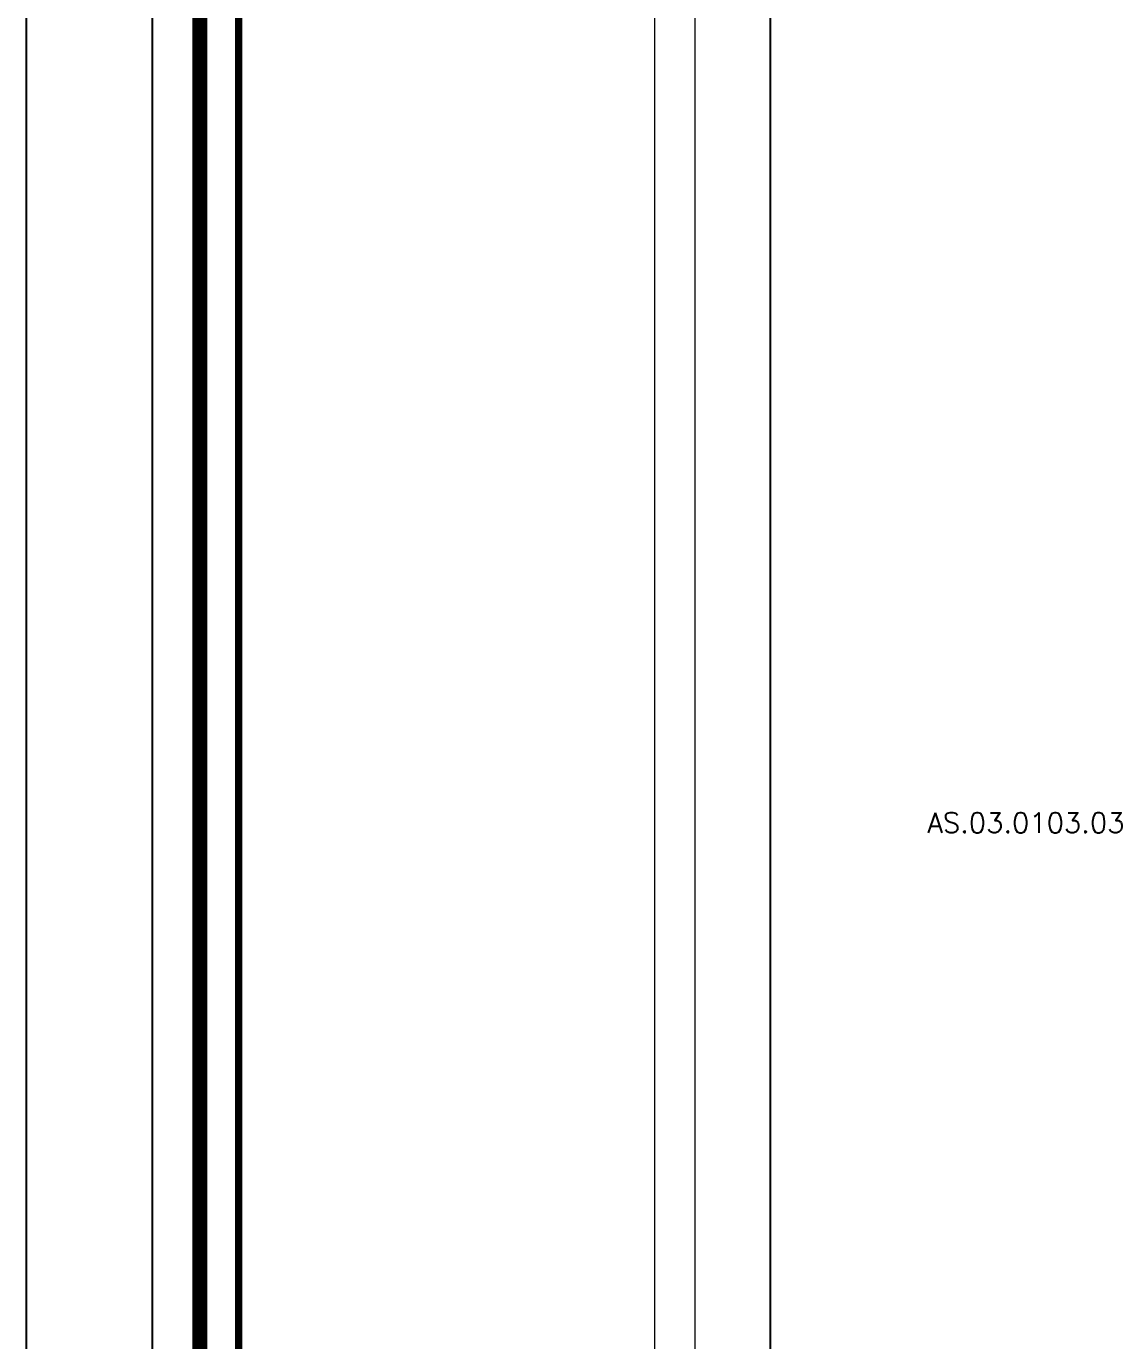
# Model space of a CAD drawing. Header units: centimetres. Extents: x 470464 to 524273, y 49611 to 59074.
# Drawn here: x 509392 to 510256, y 50703 to 51745 of the extents above; entities that cross this region are included whole.
import ezdxf
from ezdxf import colors
from ezdxf.entities.mleader import LeaderData, LeaderLine
from ezdxf.math import Vec2, Vec3

# ---------------------------------------------------------------- set-up
doc = ezdxf.new("R2010")
doc.units = ezdxf.units.CM
doc.header["$MEASUREMENT"] = 0
doc.layers.add('A-ANNO-REVC-01', color=1, linetype='Continuous', lineweight=15, true_color=0xff0000, plot=False)
doc.layers.add('AS_YAZI_MALZ', color=126, linetype='Continuous')
doc.layers.add('vinç', color=7, linetype='Continuous')
doc.layers.add('S-COLS-CONC', color=4, linetype='Continuous', lineweight=40)
doc.styles.add('BARIŞ BABUR-3', font='arial.ttf')
doc.styles.get("Standard").update_dxf_attribs({"font": 'ROMANS.SHX'})
doc.dimstyles.new('AAA_A4 BVS STANDART', dxfattribs={"dimscale": 12, "dimtxt": 1.8, "dimasz": 1.6, "dimexe": 0.18, "dimexo": 0.0625, "dimgap": 0.09, "dimtad": 1, "dimtoh": 1, "dimdec": 0, "dimzin": 9, "dimdsep": 46, "dimtxsty": 'BARIŞ BABUR-3', "dimcen": 0.09, "dimclrd": 1, "dimclre": 1, "dimclrt": 2, "dimadec": 0, "dimazin": 0, "dimtfac": 1, "dimtdec": 0, "dimtofl": 0, "dimtmove": 0, "dimatfit": 3, "dimfxl": 1, "dimtolj": 1, "dimtzin": 0, "dimlwd": 9, "dimlwe": 9, "dimarcsym": 0})

# ---------------------------------------------------------------- blocks, each defined once
blk = doc.blocks.new('*D209')
at = {"layer": 'A-ANNO-REVC-01', "color": 1, "lineweight": 9, "transparency": 16777216}
for p, q in [((431858.8, 77311), (432220, 77311)), ((432218.6, 69273.8), (432218.6, 77298.2)), ((431874.8, 69261), (432220, 69261))]:
    blk.add_line(p, q, dxfattribs=at)
at = {"layer": 'A-ANNO-REVC-01', "color": 1, "transparency": 16777216}
for points in [[(432220.7, 77298.2), (432216.4, 77298.2), (432218.6, 77311)], [(432216.4, 69273.8), (432220.7, 69273.8), (432218.6, 69261)]]:
    blk.add_solid(points, dxfattribs=at)
at = {"layer": 'Defpoints', "color": 0, "transparency": 16777216}
for p in [(431858.3, 77311), (432218.6, 77311), (431874.3, 69261)]:
    blk.add_point(p, dxfattribs=at)
at = {"layer": 'A-ANNO-REVC-01', "color": 2, "transparency": 16777216, "insert": (432209.1, 73286), "char_height": 14.4, "attachment_point": 5, "rotation": 90, "style": 'BARIŞ BABUR-3'}
blk.add_mtext('\\A1;YÜRÜME YOLU BOYU : 8050', dxfattribs=at)
blk = doc.blocks.new('*D212')
at = {"layer": 'A-ANNO-REVC-01', "color": 1, "lineweight": 9, "transparency": 16777216}
for p, q in [((432079.1, 77194.2), (432188, 77194.2)), ((432186.5, 69395.2), (432186.5, 77181.4)), ((432079.1, 69382.4), (432188, 69382.4))]:
    blk.add_line(p, q, dxfattribs=at)
at = {"layer": 'A-ANNO-REVC-01', "color": 1, "transparency": 16777216}
for points in [[(432188.7, 77181.4), (432184.4, 77181.4), (432186.5, 77194.2)], [(432184.4, 69395.2), (432188.7, 69395.2), (432186.5, 69382.4)]]:
    blk.add_solid(points, dxfattribs=at)
at = {"layer": 'Defpoints', "color": 0, "transparency": 16777216}
for p in [(432078.6, 77194.2), (432186.5, 77194.2), (432078.6, 69382.4)]:
    blk.add_point(p, dxfattribs=at)
at = {"layer": 'A-ANNO-REVC-01', "color": 2, "transparency": 16777216, "insert": (432176.9, 73279.5), "char_height": 14.4, "attachment_point": 5, "rotation": 90, "style": 'BARIŞ BABUR-3'}
blk.add_mtext('\\A1;KANCA GEZME MESAFESİ: 7812', dxfattribs=at)
blk = doc.blocks.new('DTYJGKFGD')
h = blk.add_hatch(color=2)
h.dxf.hatch_style = 1
edge = h.paths.add_edge_path(flags=17)
edge.add_ellipse((-18787.2, 1196.2), major_axis=(0, -0.2), ratio=1, start_angle=275, end_angle=360, ccw=False)
edge.add_line((-18787.4, 1196.2), (-18787.4, 1196.6))
edge.add_line((-18787.4, 1196.6), (-18787.7, 1196))
edge.add_line((-18787.7, 1196), (-18787.2, 1196))
edge = h.paths.add_edge_path(flags=17)
edge.add_line((-18787.4, 1196.2), (-18787.4, 1196.6))
edge.add_line((-18787.4, 1196.6), (-18787.7, 1196))
edge.add_line((-18787.7, 1196), (-18787.2, 1196))
h = blk.add_hatch(color=2)
h.dxf.hatch_style = 1
edge = h.paths.add_edge_path(flags=17)
edge.add_ellipse((-18780, 1196.2), major_axis=(0, -0.2), ratio=1, start_angle=0, end_angle=85)
edge.add_line((-18779.8, 1196.2), (-18779.7, 1196.6))
edge.add_line((-18779.7, 1196.6), (-18779.4, 1196))
edge.add_line((-18779.4, 1196), (-18780, 1196))
edge = h.paths.add_edge_path(flags=17)
edge.add_line((-18779.8, 1196.2), (-18779.7, 1196.6))
edge.add_line((-18779.7, 1196.6), (-18779.4, 1196))
edge.add_line((-18779.4, 1196), (-18780, 1196))
at = {"color": 2}
for p, q in [((-18780.3, 1198.7), (-18786.8, 1198.7)), ((-18785, 1198.7), (-18785, 1199.2)), ((-18781.9, 1199.2), (-18785, 1199.2)), ((-18784.7, 1199.9), (-18784.7, 1199.2)), ((-18784.6, 1200.1), (-18784.5, 1200.2)), ((-18784.5, 1200.2), (-18782.3, 1200.2)), ((-18784.2, 1200.3), (-18784.1, 1200.4)), ((-18784.2, 1200.2), (-18784.2, 1200.3)), ((-18782.2, 1200.3), (-18784.2, 1200.3)), ((-18782.3, 1200.4), (-18784.1, 1200.4)), ((-18783.6, 1199.9), (-18783.6, 1199.2)), ((-18782.3, 1200.4), (-18782.2, 1200.3)), ((-18782.3, 1200.2), (-18782, 1200.2)), ((-18782.2, 1200.3), (-18782.2, 1200.2)), ((-18782.2, 1199.9), (-18782.2, 1199.2)), ((-18782, 1200.2), (-18781.9, 1200.1)), ((-18781.6, 1199.2), (-18781.9, 1199.2)), ((-18781.8, 1199.9), (-18781.8, 1199.2)), ((-18781.6, 1199.2), (-18781.6, 1198.7)), ((-18780.3, 1198.7), (-18780.3, 1198.7)), ((-18787.4, 1196.6), (-18787.7, 1196)), ((-18787.7, 1196), (-18787.4, 1196.6)), ((-18787.7, 1196), (-18787.2, 1196)), ((-18787.2, 1196), (-18787.7, 1196)), ((-18787.4, 1197), (-18787.4, 1197.4)), ((-18787.4, 1197), (-18787.4, 1197)), ((-18787.4, 1197), (-18787.4, 1196.2)), ((-18787.4, 1197), (-18779.7, 1197)), ((-18787.4, 1196.2), (-18787.4, 1197)), ((-18780, 1196), (-18787.2, 1196)), ((-18787, 1197.8), (-18787, 1198.5)), ((-18780.1, 1197.8), (-18780.1, 1198.5)), ((-18779.4, 1196), (-18780, 1196)), ((-18780, 1196), (-18779.4, 1196)), ((-18779.8, 1196.2), (-18779.7, 1197)), ((-18779.8, 1196.2), (-18779.7, 1196.6)), ((-18779.7, 1197), (-18779.7, 1197.4)), ((-18779.7, 1196.6), (-18779.4, 1196)), ((-18779.4, 1196), (-18779.7, 1196.6))]:
    blk.add_line(p, q, dxfattribs=at)
at = {"color": 2, "ltscale": 0.08}
blk.add_line((-18783.2, 1200.4), (-18783.2, 1198.7), dxfattribs=at)
at = {"color": 2, "extrusion": (0, 0, -1)}
for centre, start, end in [((18786.8, 1198.5), 5, 90), ((18780.3, 1198.5), 90, 175)]:
    blk.add_arc(centre, 0.2, start, end, dxfattribs=at)
for centre, major_axis, start_param, end_param in [((-18787.2, 1196.2), (0, 0.2), 3.141593, 4.625123), ((-18780, 1196.2), (0, -0.2), 4.799655, 6.283185)]:
    blk.add_ellipse(centre, major_axis=major_axis, ratio=1, start_param=start_param, end_param=end_param, dxfattribs=at)
at = {"color": 2}
for points in [[(-18784.7, 1199.9), (-18784.6, 1200), (-18784.4, 1200.1), (-18784, 1200.2), (-18783.8, 1200.1), (-18783.6, 1199.9)], [(-18783.6, 1199.9), (-18783.4, 1200.1), (-18783.2, 1200.2), (-18782.7, 1200.2), (-18782.4, 1200.1), (-18782.2, 1199.9)], [(-18782.2, 1199.9), (-18782.1, 1200.1), (-18782.1, 1200.2), (-18781.9, 1200.2), (-18781.9, 1200.1), (-18781.8, 1199.9)]]:
    blk.add_open_spline(points, degree=3, knots=[0, 0, 0, 0, 0.5, 0.5, 1, 1, 1, 1], dxfattribs=at)
blk.add_open_spline([(-18784.6, 1200.1), (-18784.6, 1200.1), (-18784.7, 1200), (-18784.7, 1199.9)], degree=3, dxfattribs=at)
at = {"layer": 'S-COLS-CONC', "color": 2}
blk.add_line((-18787.2, 1197.6), (-18779.9, 1197.6), dxfattribs=at)
for centre, start, end in [((-18787.2, 1197.4), 90, 174.9994), ((-18786.8, 1197.8), 180, 270), ((-18780.3, 1197.8), 270, 360), ((-18779.9, 1197.4), 4.9374, 90)]:
    blk.add_arc(centre, 0.2, start, end, dxfattribs=at)
blk = doc.blocks.new('FTDYHRTTDYH')
h = blk.add_hatch(color=2)
h.dxf.hatch_style = 1
edge = h.paths.add_edge_path(flags=17)
edge.add_ellipse((-17648.5, 1196.2), major_axis=(0, -0.2), ratio=1, start_angle=275, end_angle=360, ccw=False)
edge.add_line((-17648.7, 1196.2), (-17648.7, 1196.6))
edge.add_line((-17648.7, 1196.6), (-17649.1, 1196))
edge.add_line((-17649.1, 1196), (-17648.5, 1196))
edge = h.paths.add_edge_path(flags=17)
edge.add_line((-17648.7, 1196.2), (-17648.7, 1196.6))
edge.add_line((-17648.7, 1196.6), (-17649.1, 1196))
edge.add_line((-17649.1, 1196), (-17648.5, 1196))
h = blk.add_hatch(color=2)
h.dxf.hatch_style = 1
edge = h.paths.add_edge_path(flags=17)
edge.add_ellipse((-17632.8, 1196.2), major_axis=(0, -0.2), ratio=1, start_angle=0, end_angle=85)
edge.add_line((-17632.6, 1196.2), (-17632.5, 1196.6))
edge.add_line((-17632.5, 1196.6), (-17632.2, 1196))
edge.add_line((-17632.2, 1196), (-17632.8, 1196))
edge = h.paths.add_edge_path(flags=17)
edge.add_line((-17632.6, 1196.2), (-17632.5, 1196.6))
edge.add_line((-17632.5, 1196.6), (-17632.2, 1196))
edge.add_line((-17632.2, 1196), (-17632.8, 1196))
at = {"color": 2}
for p, q in [((-17633.6, 1198.7), (-17647.9, 1198.7)), ((-17646.4, 1198.7), (-17646.4, 1199.2)), ((-17643.3, 1199.2), (-17646.4, 1199.2)), ((-17646.2, 1199.9), (-17646.1, 1199.2)), ((-17646.1, 1200.1), (-17645.9, 1200.2)), ((-17645.9, 1200.2), (-17643.7, 1200.2)), ((-17645.7, 1200.3), (-17645.6, 1200.4)), ((-17645.7, 1200.2), (-17645.7, 1200.3)), ((-17643.7, 1200.3), (-17645.7, 1200.3)), ((-17643.8, 1200.4), (-17645.6, 1200.4)), ((-17645.1, 1199.9), (-17645.1, 1199.2)), ((-17643.8, 1200.4), (-17643.7, 1200.3)), ((-17643.7, 1200.3), (-17643.7, 1200.2)), ((-17643.7, 1200.2), (-17643.5, 1200.2)), ((-17643.6, 1199.9), (-17643.6, 1199.2)), ((-17643.5, 1200.2), (-17643.4, 1200.1)), ((-17643.3, 1199.9), (-17643.3, 1199.2)), ((-17643, 1199.2), (-17643.3, 1199.2)), ((-17643, 1199.2), (-17643, 1198.7)), ((-17638.4, 1198.7), (-17638.5, 1199.2)), ((-17635.4, 1199.2), (-17638.5, 1199.2)), ((-17638.2, 1199.9), (-17638.2, 1199.2)), ((-17638.1, 1200.1), (-17638, 1200.2)), ((-17638, 1200.2), (-17635.8, 1200.2)), ((-17637.7, 1200.3), (-17637.6, 1200.4)), ((-17637.7, 1200.2), (-17637.7, 1200.3)), ((-17635.7, 1200.3), (-17637.7, 1200.3)), ((-17635.8, 1200.4), (-17637.6, 1200.4)), ((-17637.1, 1199.9), (-17637.1, 1199.2)), ((-17635.8, 1200.4), (-17635.7, 1200.3)), ((-17635.8, 1200.2), (-17635.5, 1200.2)), ((-17635.7, 1200.3), (-17635.7, 1200.2)), ((-17635.7, 1199.9), (-17635.7, 1199.2)), ((-17635.5, 1200.2), (-17635.4, 1200.1)), ((-17635.1, 1199.2), (-17635.4, 1199.2)), ((-17635.3, 1199.9), (-17635.3, 1199.2)), ((-17635.1, 1199.2), (-17635, 1198.7)), ((-17633.6, 1198.7), (-17633.6, 1198.7)), ((-17648.7, 1196.6), (-17649.1, 1196)), ((-17649.1, 1196), (-17648.7, 1196.6)), ((-17649.1, 1196), (-17648.5, 1196)), ((-17648.5, 1196), (-17649.1, 1196)), ((-17648.7, 1197), (-17648.7, 1197.4)), ((-17648.7, 1197), (-17648.7, 1197)), ((-17648.7, 1197), (-17648.7, 1196.2)), ((-17648.7, 1197), (-17632.5, 1197)), ((-17648.7, 1196.2), (-17648.7, 1197)), ((-17632.8, 1196), (-17648.5, 1196)), ((-17648.1, 1197.8), (-17648.1, 1198.5)), ((-17633.4, 1197.8), (-17633.4, 1198.5)), ((-17632.2, 1196), (-17632.8, 1196)), ((-17632.8, 1196), (-17632.2, 1196)), ((-17632.6, 1196.2), (-17632.5, 1197)), ((-17632.6, 1196.2), (-17632.5, 1196.6)), ((-17632.5, 1197), (-17632.5, 1197.4)), ((-17632.5, 1196.6), (-17632.2, 1196)), ((-17632.2, 1196), (-17632.5, 1196.6))]:
    blk.add_line(p, q, dxfattribs=at)
at = {"color": 2, "ltscale": 0.08}
for p, q in [((-17644.7, 1200.4), (-17644.7, 1198.7)), ((-17636.7, 1200.4), (-17636.7, 1198.7))]:
    blk.add_line(p, q, dxfattribs=at)
at = {"color": 2, "extrusion": (0, 0, -1)}
for centre, start, end in [((17647.9, 1198.5), 5, 90), ((17633.6, 1198.5), 90, 175)]:
    blk.add_arc(centre, 0.2, start, end, dxfattribs=at)
for centre, major_axis, start_param, end_param in [((-17648.5, 1196.2), (0, 0.2), 3.141593, 4.625123), ((-17632.8, 1196.2), (0, -0.2), 4.799655, 6.283185)]:
    blk.add_ellipse(centre, major_axis=major_axis, ratio=1, start_param=start_param, end_param=end_param, dxfattribs=at)
at = {"color": 2}
for points in [[(-17646.2, 1199.9), (-17646, 1200), (-17645.8, 1200.1), (-17645.4, 1200.2), (-17645.2, 1200.1), (-17645.1, 1199.9)], [(-17645.1, 1199.9), (-17644.9, 1200.1), (-17644.6, 1200.2), (-17644.1, 1200.2), (-17643.9, 1200.1), (-17643.6, 1199.9)], [(-17643.6, 1199.9), (-17643.6, 1200.1), (-17643.5, 1200.2), (-17643.4, 1200.2), (-17643.3, 1200.1), (-17643.3, 1199.9)], [(-17638.2, 1199.9), (-17638, 1200), (-17637.9, 1200.1), (-17637.5, 1200.2), (-17637.3, 1200.1), (-17637.1, 1199.9)], [(-17637.1, 1199.9), (-17636.9, 1200.1), (-17636.7, 1200.2), (-17636.1, 1200.2), (-17635.9, 1200.1), (-17635.7, 1199.9)], [(-17635.7, 1199.9), (-17635.6, 1200.1), (-17635.6, 1200.2), (-17635.4, 1200.2), (-17635.4, 1200.1), (-17635.3, 1199.9)]]:
    blk.add_open_spline(points, degree=3, knots=[0, 0, 0, 0, 0.5, 0.5, 1, 1, 1, 1], dxfattribs=at)
for points in [[(-17646.1, 1200.1), (-17646.1, 1200.1), (-17646.1, 1200), (-17646.2, 1199.9)], [(-17638.1, 1200.1), (-17638.1, 1200.1), (-17638.2, 1200), (-17638.2, 1199.9)]]:
    blk.add_open_spline(points, degree=3, dxfattribs=at)
at = {"layer": 'S-COLS-CONC', "color": 2}
blk.add_line((-17648.5, 1197.6), (-17632.7, 1197.6), dxfattribs=at)
for centre, start, end in [((-17648.5, 1197.4), 90, 174.9994), ((-17647.9, 1197.8), 180, 270), ((-17633.6, 1197.8), 270, 360), ((-17632.7, 1197.4), 4.9374, 90)]:
    blk.add_arc(centre, 0.2, start, end, dxfattribs=at)
blk = doc.blocks.new('fgklfdjklhjökyufhghg')
at = {"layer": 'S-COLS-CONC', "color": 2, "rotation": 359.9999999999999}
for name, p in [('DTYJGKFGD', (420648.8, 52801.6)), ('DTYJGKFGD', (420698.8, 52801.6)), ('DTYJGKFGD', (420748.8, 52801.6)), ('DTYJGKFGD', (420798.8, 52801.6)), ('DTYJGKFGD', (420848.8, 52801.6)), ('DTYJGKFGD', (420898.8, 52801.6)), ('DTYJGKFGD', (420948.8, 52801.6)), ('DTYJGKFGD', (420998.8, 52801.6)), ('DTYJGKFGD', (421048.8, 52801.6)), ('DTYJGKFGD', (421098.8, 52801.6)), ('DTYJGKFGD', (421148.8, 52801.6)), ('DTYJGKFGD', (421198.8, 52801.6)), ('FTDYHRTTDYH', (420092.2, 52801.6)), ('DTYJGKFGD', (421281.7, 52801.6)), ('DTYJGKFGD', (421331.7, 52801.6)), ('DTYJGKFGD', (421381.7, 52801.6)), ('DTYJGKFGD', (421431.7, 52801.6)), ('DTYJGKFGD', (421481.7, 52801.6)), ('DTYJGKFGD', (421531.7, 52801.6)), ('DTYJGKFGD', (421581.7, 52801.6)), ('DTYJGKFGD', (421631.7, 52801.6))]:
    blk.add_blockref(name, p, dxfattribs=at)
blk = doc.blocks.new('göjhgjdkylyulıyktdjshgah')
at = {"layer": 'S-COLS-CONC', "color": 2}
for p, q in [((409259, 54020.2), (401269, 54020.2)), ((401269, 54019.5), (409259, 54019.5))]:
    blk.add_line(p, q, dxfattribs=at)
blk = doc.blocks.new('FGHFDDSADFHKYUFJDHSG')
at = {"layer": 'S-COLS-CONC', "color": 2}
for p, q in [((432841.5, 76377), (432841.5, 75194)), ((432841.5, 76376.5), (432847, 76376.5)), ((432841.9, 76376.5), (432841.9, 75194)), ((432843.2, 76376.5), (432843.2, 75194)), ((432843.5, 76376.5), (432843.5, 75194)), ((432843.7, 76376.5), (432843.7, 75194)), ((432844.1, 76376.5), (432844.1, 75194)), ((432845.1, 76376.5), (432845.1, 75194)), ((432845.6, 76376.5), (432845.6, 75194)), ((432845.9, 76376.5), (432845.9, 75194)), ((432846.1, 76376.5), (432846.1, 75194)), ((432847, 76377), (432847, 75194)), ((432841.5, 75194), (432847, 75194))]:
    blk.add_line(p, q, dxfattribs=at)
blk = doc.blocks.new('IM7OOYI7U6IT7U6')
at = {"layer": 'vinç', "color": 2}
for p in [(-163.4, -4732), (-163.4, -5915)]:
    blk.add_blockref('FGHFDDSADFHKYUFJDHSG', p, dxfattribs=at)
blk = doc.blocks.new('ythgrhtytyrewegftrt')
at = {"layer": 'S-COLS-CONC', "color": 2}
for p, q in [((432906.3, 76461), (432937.3, 76461)), ((432906.3, 74661), (432906.3, 76461)), ((432907.8, 74661), (432907.8, 76461)), ((432909.6, 74661), (432909.6, 76461)), ((432933.9, 74661), (432933.9, 76461)), ((432935.7, 74661), (432935.7, 76461)), ((432937.3, 74661), (432937.3, 76461)), ((432906.3, 74661), (432937.3, 74661))]:
    blk.add_line(p, q, dxfattribs=at)
blk = doc.blocks.new('htrghjykyutrtefsdvbb')
at = {"layer": 'vinç', "color": 2}
blk.add_blockref('ythgrhtytyrewegftrt', (0, -5400), dxfattribs=at)
blk = doc.blocks.new('trgewddft4edcsews')
at = {"layer": 'vinç', "color": 2}
blk.add_blockref('htrghjykyutrtefsdvbb', (-222, 0), dxfattribs=at)
blk = doc.blocks.new('ytryjtyurtewrwtrewet5re')
at = {"layer": 'vinç', "color": 2}
for name, p in [('trgewddft4edcsews', (-888, 0)), ('IM7OOYI7U6IT7U6', (-888, 12))]:
    blk.add_blockref(name, p, dxfattribs=at)
at = {"layer": 'vinç', "color": 2, "rotation": 90}
for name, p in [('göjhgjdkylyulıyktdjshgah', (485815.8, -331978)), ('fgklfdjklhjökyufhghg', (485793.9, -331978))]:
    blk.add_blockref(name, p, dxfattribs=at)
blk = doc.blocks.new('_Dot')
at = {"color": 0, "linetype": 'ByBlock', "lineweight": -2}
blk.add_line((-0.5, 0), (-1, 0), dxfattribs=at)
at = {"color": 0, "linetype": 'ByBlock', "const_width": 0.5}
blk.add_lwpolyline([(-0.25, 0, 1), (0.25, 0, 1)], format="xyb", close=True, dxfattribs=at)
blk = doc.blocks.new('TDTRSEUTHSEJTDD')
at = {"layer": 'vinç', "color": 4}
for p, q in [((431688.3, 69261), (431688.3, 77311)), ((431788.3, 69261), (431788.3, 77311)), ((432278.3, 69261), (432278.3, 77311))]:
    blk.add_line(p, q, dxfattribs=at)
at = {"layer": 'vinç', "color": 3}
blk.add_blockref('ytryjtyurtewrwtrewet5re', (31, 0), dxfattribs=at)
at = {"layer": 'A-ANNO-REVC-01', "color": 6}
for base, p1, p2, text, override, picture, middle in [((432218.6, 77311), (431874.3, 69261), (431858.3, 77311), 'YÜRÜME YOLU BOYU : <>', {"dimscale": 8, "dimtxsty": 'BARIŞ BABUR-3'}, '*D209', (432218.6, 73286)), ((432186.5, 77194.2), (432078.6, 69382.4), (432078.6, 77194.2), 'KANCA GEZME MESAFESİ: <>', {"dimscale": 8}, '*D212', (432186.5, 73279.5))]:
    dim = blk.add_linear_dim(base=base, p1=p1, p2=p2, angle=90, text=text, dimstyle='AAA_A4 BVS STANDART', override=override, dxfattribs=at)
    dim.commit()
    dim.dimension.update_dxf_attribs({"geometry": picture, "text_midpoint": middle, "dimtype": 128})

msp = doc.modelspace()

# ---------------------------------------------------------------- block references
at = {"layer": 'vinç', "color": 2}
msp.add_blockref('TDTRSEUTHSEJTDD', (77703.99, -19163.9), dxfattribs=at)

# ---------------------------------------------------------------- next in the draw order: leaders
at = {"layer": 'AS_YAZI_MALZ'}
ml = msp.add_multileader_mtext('Standard', dxfattribs=at)
ml.set_content('{\\fArial|b0|i0|c162|p34;B.A. }Perde Duvar ( Statik Proje Esastır){\\fArial|b0|i0|c162|p34;\\P}AS.03.0103.03_SBS elastomer modifiye bitümlü, 1,5 mm kalınlığında üst yüzeyi kök dayanımlı HDPE film kaplı, alt yüzeyi kendinden yapışkanlı perde su yalıtımı yapılması {\\fArial|b0|i0|c162|p34;\\P15.341.2081_Extrüde Polistren Köpük 6 cm (XPS- 300 kPa)\\P15.200.1002_Drenaj Levhası}', color=256)
ml.set_leader_properties()
ml.set_arrow_properties(name='DOT')
ml.build(insert=Vec2(0, 0))
ml.multileader.update_dxf_attribs({"arrow_head_size": 8, "scale": 4})
ctx = ml.context
ctx.base_point, ctx.scale, ctx.char_height, ctx.arrow_head_size, ctx.landing_gap_size, ctx.plane_origin = Vec3(511360.93, 51138.13), 4, 16, 8, 8, Vec3(512195.44, 51315.64)
ctx.text_align_type = 2
notes = []
notes.append((ctx, [(0, (1, 1, 0), (512004.07, 51138.13), (-1, 0), 32, [(0, [(512501.61, 51315.64), (512153.49, 51315.64)], 0, [])])]))
ctx.mtext.insert, ctx.mtext.width, ctx.mtext.alignment, ctx.mtext.flow_direction = Vec3(511964.07, 51148.48), 605.5951, 3, 5
for ctx, leaders in notes:
    for number, flags, end, landing, length, lines in leaders:
        leader = LeaderData()
        leader.index, (leader.has_last_leader_line, leader.has_dogleg_vector, leader.attachment_direction) = number, flags
        leader.last_leader_point, leader.dogleg_vector, leader.dogleg_length = Vec3(end), Vec3(landing), length
        for number, points, colour, breaks in lines:
            line = LeaderLine()
            line.index, line.vertices, line.color, line.breaks = number, Vec3.list(points), colors.encode_raw_color(colour), breaks
            leader.lines.append(line)
        ctx.leaders.append(leader)

doc.saveas('drawing.dxf')
